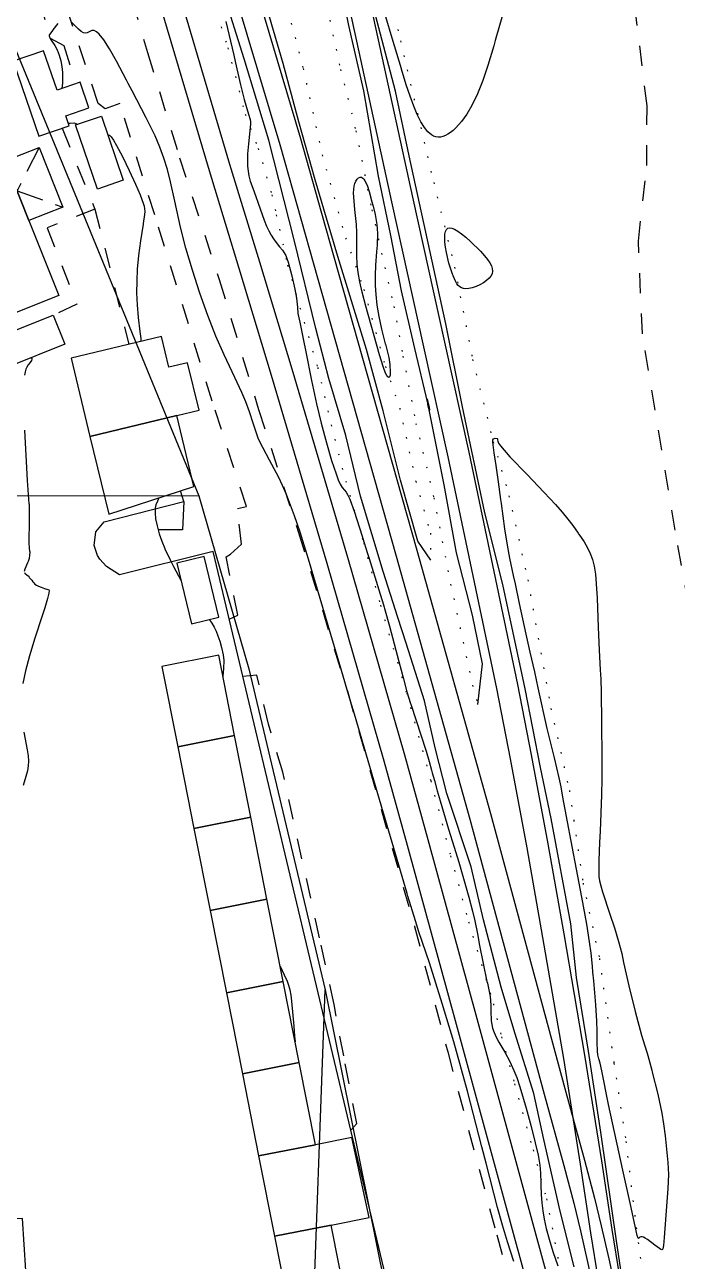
# Model space of a CAD drawing. Header units: metres. Extents: x 1233805 to 1234355, y 654698 to 655114.
# Drawn here: x 1234111.5 to 1234159.9, y 654782.1 to 654873.7 of the extents above; entities that cross this region are included whole.
import ezdxf

# ---------------------------------------------------------------- set-up
doc = ezdxf.new("R2010")
doc.units = ezdxf.units.M
for name, pattern in [('ИИDash_15_15', [3, 1.5, -1.5]), ('ИИDash_20_10', [3, 2, -1]), ('ИИDot', [1, 0, -1])]:
    doc.linetypes.add(name, pattern=pattern)
for name, color, linetype, lineweight in [('ИИ_ГОРИЗОНТАЛИ_ОСН', 32, 'Continuous', 25), ('ИИ_ГОРИЗОНТАЛИ_УТОЛЩ', 32, 'Continuous', 30), ('ИИ_ДОРОГИ_АД', 7, 'Continuous', 25), ('ИИ_ДОРОГИ_ЖД', 7, 'Continuous', 25), ('ИИ_ЛЭП_НН', 250, 'Continuous', 25), ('ИИ_ОТКОС', 7, 'Continuous', 25), ('ИИ_ОТМЕТКИ', 7, 'Continuous', 25), ('ИИ_СТРОЕНИЕ', 7, 'Continuous', 25)]:
    doc.layers.add(name, color=color, linetype=linetype, lineweight=lineweight)

msp = doc.modelspace()

# ---------------------------------------------------------------- linework, layer by layer
at = {"layer": 'ИИ_ГОРИЗОНТАЛИ_ОСН'}
for points, elevation in [([(1234147.15172647, 654875.08869909), (1234146.73509127, 654873.646409), (1234146.41406837, 654872.55453007), (1234146.30026383, 654872.15643185), (1234145.86715012, 654870.68694155), (1234145.4927517, 654869.57745758), (1234145.09895021, 654868.59626653), (1234144.68169868, 654867.74020089), (1234144.30108172, 654867.09521661), (1234143.90178175, 654866.53277635), (1234143.49790758, 654866.0726296), (1234143.29731257, 654865.88442846), (1234143.09899183, 654865.72548616), (1234142.90558082, 654865.59754079), (1234142.71595517, 654865.49946919), (1234142.53073212, 654865.43158899), (1234142.35040565, 654865.39407925), (1234142.17550329, 654865.38702683), (1234142.00628999, 654865.4104186), (1234141.84308344, 654865.46420971), (1234141.68613993, 654865.54831454), (1234141.42102065, 654865.77073401), (1234141.1564371, 654866.09551529), (1234140.89177379, 654866.52337862), (1234140.62576369, 654867.05635386), (1234140.36350242, 654867.68026281), (1234140.0939734, 654868.41752135), (1234139.81542495, 654869.26942513), (1234139.47036656, 654870.41190779), (1234139.45893632, 654870.45047244), (1234138.77723989, 654872.7282852), (1234138.28864804, 654874.29585856)], 5.5), ([(1234113.97800141, 654873.81441891), (1234113.61848393, 654873.3289767), (1234113.60829521, 654873.31413859), (1234113.37117324, 654872.97946062), (1234113.36258161, 654872.96886991), (1234113.3374063, 654872.93026746), (1234113.33593233, 654872.88543627), (1234113.37631785, 654872.75260167), (1234113.46859759, 654872.59741138), (1234113.53869766, 654872.50382858), (1234113.76257903, 654872.18231568), (1234113.93615511, 654871.84456022), (1234114.07682653, 654871.46751786), (1234114.19146993, 654871.04662327), (1234114.27236541, 654870.61060899), (1234114.31692388, 654870.17434177), (1234114.32701654, 654869.80598312), (1234114.31557545, 654869.39790441), (1234114.276950198, 654868.9816150083)], 5.5), ([(1234147.77705874, 654782.10063778), (1234147.30793612, 654783.56845159), (1234146.93427886, 654784.81517094), (1234146.57095432, 654786.10942897), (1234145.72566641, 654789.38589112), (1234145.41919701, 654790.60297351), (1234144.34261527, 654794.7286867), (1234143.32948404, 654798.38137206), (1234142.47851832, 654801.23038304), (1234141.5220923, 654804.22561546), (1234140.75581772, 654806.53635047), (1234140.49064197, 654807.3323262), (1234139.92613839, 654809.18237397), (1234139.87498016, 654809.35662917), (1234138.14444424, 654815.24076537), (1234138.12422816, 654815.30947556), (1234135.96333326, 654822.65682253), (1234135.68366717, 654823.60970691), (1234134.89144179, 654826.2966417), (1234132.56047487, 654834.12834418), (1234131.94310358, 654836.1395314), (1234131.53692217, 654837.32781257), (1234130.93236868, 654838.91623696), (1234130.64695356, 654839.58061096), (1234130.36252669, 654840.1831604), (1234129.66993655, 654841.47277209), (1234129.16980106, 654842.39030509), (1234128.86712667, 654843.02443774), (1234128.67635333, 654843.5242151), (1234128.46462956, 654844.19910711), (1234128.1961697, 654845.04883459), (1234127.92304615, 654845.77077909), (1234127.6100704, 654846.48334249), (1234127.09254765, 654847.58144666), (1234126.30169526, 654849.26894408), (1234125.70534935, 654850.63688789), (1234125.10144485, 654852.16675123), (1234124.50825487, 654853.82391367), (1234123.95648047, 654855.52279977), (1234123.48235447, 654857.15216111), (1234123.0822103, 654858.73049161), (1234122.65720509, 654860.64689802), (1234122.3422671, 654862.07183208), (1234122.10206197, 654862.99963978), (1234121.84188334, 654863.83974461), (1234121.5437649, 654864.6502621), (1234121.18703171, 654865.48731594), (1234120.53979395, 654866.8239737), (1234119.4917722, 654868.82258356), (1234119.20716182, 654869.35829031), (1234119.07604298, 654869.60563698), (1234118.32779646, 654871.00247484), (1234117.8071884, 654871.92201946), (1234117.38422116, 654872.5939144), (1234117.05512453, 654873.02007354), (1234116.85706508, 654873.19595003), (1234116.67487427, 654873.27813658), (1234116.5900481, 654873.28548763), (1234116.50452754, 654873.2721028), (1234116.30342189, 654873.17630501), (1234116.15407554, 654873.09911867), (1234116.03844439, 654873.07688718), (1234115.8928686, 654873.11155682), (1234115.72024693, 654873.21376711), (1234115.51913822, 654873.3822695), (1234115.24197013, 654873.65695102), (1234115.01114844, 654873.88673327)], 5.5), ([(1234126.42676884, 654873.95875086), (1234127.01880756, 654871.44665918), (1234127.12163813, 654870.99664393), (1234127.52296937, 654869.26153327), (1234127.79039184, 654868.18307381), (1234128.11214071, 654867.09066409), (1234128.22870154, 654866.70089886), (1234128.25924127, 654866.5315517), (1234128.26729206, 654866.36486576), (1234128.21779601, 654865.85302893), (1234128.21702695, 654865.84695534), (1234128.10694766, 654864.89377303), (1234128.05025282, 654864.14353355), (1234128.03860046, 654863.6776346), (1234128.04995177, 654863.24832659), (1234128.08419999, 654862.8594768), (1234128.14109599, 654862.51384778), (1234128.24435103, 654862.12971759), (1234128.43640987, 654861.59776724), (1234128.65739308, 654860.99851682), (1234128.83243876, 654860.49250531), (1234129.27732543, 654859.2468311), (1234129.45883997, 654858.80153064), (1234129.62813627, 654858.43609836), (1234129.79066782, 654858.13612461), (1234129.96979833, 654857.85243436), (1234130.16609573, 654857.58255714), (1234130.41926624, 654857.27195194), (1234130.62852567, 654857.01412059), (1234130.76266809, 654856.81723948), (1234130.87404312, 654856.61305582), (1234130.96605624, 654856.39653075), (1234131.05400509, 654856.13178695), (1234131.32434693, 654855.11432297), (1234131.55812248, 654854.12666381), (1234131.68585169, 654853.44831284), (1234131.74195314, 654852.79267321), (1234131.77888197, 654852.32664794), (1234131.90978948, 654851.69269333), (1234132.17754448, 654850.45010619), (1234132.36339219, 654849.48098811), (1234132.77702904, 654847.36131057), (1234133.15350439, 654845.63559908), (1234133.50378381, 654844.20367207), (1234133.8913616, 654842.75424114), (1234134.27387902, 654841.44573557), (1234134.60278361, 654840.44471825), (1234134.76906472, 654840.01200577), (1234134.92206579, 654839.67885277), (1234135.06422768, 654839.43713073), (1234135.22789998, 654839.23189485), (1234135.34845645, 654839.08462395), (1234135.4773642, 654838.8709326), (1234135.61763727, 654838.57368623), (1234135.95120647, 654837.68607525), (1234136.5429595, 654835.83442734), (1234136.59403325, 654835.66770374), (1234136.91951409, 654834.62138041), (1234137.06221415, 654834.16854763), (1234137.78491382, 654831.86282083), (1234138.11681557, 654830.75761182), (1234138.1693915, 654830.57804612), (1234138.19719272, 654830.48558881), (1234138.56215475, 654829.17852331), (1234139.25773115, 654826.55174509), (1234139.59931894, 654825.25795127), (1234139.86040009, 654824.30370625), (1234140.13459411, 654823.44574691), (1234140.15661875, 654823.37882494), (1234141.27497429, 654819.91520917), (1234141.50478307, 654819.14449028), (1234141.67565815, 654818.50565364), (1234141.72465588, 654818.31510036), (1234141.89466929, 654817.72461358), (1234142.1140988, 654816.97857681), (1234142.33007794, 654816.22665709), (1234142.94136979, 654814.12623801), (1234143.35210986, 654812.80816466), (1234143.70147988, 654811.69035889), (1234144.44156112, 654809.10691057), (1234144.72239775, 654808.06271318), (1234144.89596463, 654807.33270254), (1234145.08412395, 654806.36911939), (1234145.24723767, 654805.50832291), (1234145.79610277, 654802.85922437), (1234145.82713165, 654802.7157144), (1234146.02156526, 654801.74741924), (1234146.0666351, 654801.41431015), (1234146.08901825, 654801.10336971), (1234146.09285149, 654800.67616069), (1234146.11425238, 654799.94509714), (1234146.15351355, 654799.65728769), (1234146.21503433, 654799.39072756), (1234146.32204539, 654799.07846098), (1234146.47579098, 654798.73424861), (1234146.67647928, 654798.35469401), (1234146.97071499, 654797.85169486), (1234147.10825129, 654797.62030567), (1234147.49768811, 654796.91285068), (1234147.79867181, 654796.26142509), (1234147.99906608, 654795.7362379), (1234148.22334509, 654795.05642354), (1234148.69313684, 654793.47828172), (1234149.06829979, 654792.10172091), (1234149.37281052, 654790.91325935), (1234149.58134982, 654789.99281913), (1234149.71132011, 654789.25143819), (1234149.77535554, 654788.64490349), (1234149.79774685, 654787.9157423), (1234149.79856785, 654787.77933834), (1234149.81166116, 654787.07034282), (1234149.85191003, 654786.46293161), (1234149.92607689, 654785.85409731), (1234150.0353256, 654785.24368877), (1234150.19531545, 654784.55917961), (1234150.41476474, 654783.76236494), (1234150.6899782, 654782.86458178), (1234151.04391828, 654781.79115936)], 5.5), ([(1234114.7554487472, 654866.4203480267), (1234114.8297887, 654866.42170732), (1234114.90561861, 654866.42832683), (1234115.2015022, 654866.43916976), (1234115.32664344, 654866.39129716), (1234115.37411878, 654866.36620049), (1234115.41621691, 654866.35809768), (1234115.4636701813, 654866.347349062)], 5.5), ([(1234117.6923819093, 654865.5408288509), (1234117.74478966, 654865.54336485), (1234117.79986923, 654865.52664979), (1234117.92688979, 654865.4145447), (1234118.10271158, 654865.16443311), (1234118.3398604, 654864.75482564), (1234118.76276546, 654863.94578941), (1234119.26851152, 654862.91857424), (1234119.73958975, 654861.91244194), (1234120.09353418, 654861.10362177), (1234120.31591515, 654860.50480627), (1234120.37542996, 654860.27725724), (1234120.4086585, 654860.06896107), (1234120.41856468, 654859.87034324), (1234120.40793652, 654859.65283572), (1234120.31224106, 654858.9932682), (1234120.3052329, 654858.95118126), (1234120.10996085, 654857.70659307), (1234119.96924254, 654856.61904248), (1234119.87407626, 654855.61940029), (1234119.82592821, 654854.71713532), (1234119.82224086, 654853.86218841), (1234119.85912206, 654852.96050461), (1234119.93535533, 654852.02368539), (1234120.05695981, 654850.97908436), (1234120.12180617, 654850.4715231), (1234120.14325708, 654850.30362395), (1234120.14569694, 654850.28452684), (1234120.14910991, 654850.25781309)], 5.5), ([(1234111.9736046346, 654849.0414481143), (1234112.04129528, 654849.01645749), (1234112.06344553, 654848.94950306), (1234112.01996174, 654848.84743953), (1234111.89498243, 654848.67285635), (1234111.77538824, 654848.51051149), (1234111.68077986, 654848.35567776), (1234111.61151293, 654848.19392847), (1234111.55638755, 654847.99890144), (1234111.51351069, 654847.76214573)], 5), ([(1234111.52158883, 654843.67533719), (1234111.71932619, 654839.94636912), (1234111.84199809, 654838.2312361), (1234111.84418376, 654838.2150604), (1234111.85689347, 654837.45839642), (1234111.85169314, 654837.01185226), (1234111.84282505, 654835.34056441), (1234111.85872609, 654834.93828168), (1234111.89128542, 654834.71352994), (1234111.89694786, 654834.6895733), (1234111.89548025, 654834.55400698), (1234111.88944196, 654834.48869766), (1234111.88527246, 654834.42275361), (1234111.85726417, 654834.17978736), (1234111.7706976, 654833.96770964), (1234111.72199893, 654833.86703097), (1234111.52813092, 654833.38639731), (1234111.49312265, 654833.21229578)], 5), ([(1234121.479213358, 654838.6693940408), (1234121.47869057, 654838.6676143), (1234121.37636126, 654838.43134775), (1234121.25752987, 654838.1484491), (1234121.20025781, 654837.90663857), (1234121.18766973, 654837.55879261), (1234121.23298974, 654837.11956981), (1234121.33594387, 654836.5947576), (1234121.4911012, 654836.01235899), (1234121.68002014, 654835.45335757), (1234121.91336656, 654834.9258135), (1234121.9228101, 654834.90597704), (1234122.31541609, 654834.07038767), (1234122.35263028, 654833.98948355), (1234122.54924283, 654833.58761164), (1234123.100030109, 654832.567932747)], 5.5), ([(1234111.5040627, 654833.15141215), (1234111.53505282, 654833.09602049), (1234111.70275063, 654832.948939), (1234111.77676419, 654832.89145048), (1234111.84737882, 654832.80783004), (1234111.88481446, 654832.75571936), (1234111.95563574, 654832.68337155), (1234112.06552318, 654832.56741484), (1234112.1342557, 654832.46058449), (1234112.19321887, 654832.3676905), (1234112.27666603, 654832.28283798), (1234112.39548071, 654832.19896578), (1234112.5450017, 654832.11999233), (1234112.73427739, 654832.045136), (1234112.99182527, 654831.96048285), (1234113.24737656, 654831.87591433), (1234113.30467854, 654831.84707562), (1234113.33195332, 654831.80372899), (1234113.32583803, 654831.61792657), (1234113.22594328, 654831.22023083), (1234113.00561263, 654830.5139627), (1234112.81300361, 654829.92712108), (1234112.27546314, 654828.26743821), (1234111.88614419, 654826.97345639), (1234111.58857467, 654825.85776403), (1234111.38675537, 654824.93033584)], 5), ([(1234125.2088595019, 654829.6669660961), (1234125.23333787, 654829.6369512), (1234125.40256337, 654829.38663557), (1234125.56092965, 654829.10477349), (1234125.70842408, 654828.79163187), (1234125.84876068, 654828.43934057), (1234125.98186355, 654828.04502389), (1234126.10811483, 654827.58587312), (1234126.23515756, 654827.04074638), (1234126.28434269, 654826.6289542), (1234126.25836197, 654826.04083454), (1234126.2205834757, 654825.4312347693)], 5.5), ([(1234111.46478004, 654821.30672231), (1234111.71549826, 654820.00856424), (1234111.77469051, 654819.55533292), (1234111.79800903, 654819.17720722), (1234111.78370141, 654818.81800417), (1234111.72515741, 654818.45697856), (1234111.61571282, 654818.03934178), (1234111.40514581, 654817.37326337)], 5), ([(1234130.459980496, 654803.9791037263), (1234130.75403598, 654803.34971964), (1234130.97696214, 654802.86783418), (1234131.08341844, 654802.56721114), (1234131.17035949, 654802.23618386), (1234131.24426822, 654801.84985619), (1234131.30805955, 654801.39236232), (1234131.47054862, 654799.54849481), (1234131.52841215, 654798.80486106), (1234131.5657190525, 654798.3838626279)], 5.5), ([(1234132.409631674, 654790.6315029626), (1234132.409631674, 654790.6315029624)], 5.5)]:
    msp.add_lwpolyline(points, dxfattribs=dict(at, elevation=elevation))
at = {"layer": 'ИИ_ГОРИЗОНТАЛИ_ОСН', "elevation": 5.5}
for points in [[(1234137.83217152, 654849.25630226), (1234136.81202335, 654852.8625108), (1234136.54114662, 654853.89222751), (1234136.36413368, 654854.66620515), (1234136.24340555, 654855.34936161), (1234136.17263, 654855.98327882), (1234136.14388592, 654856.6229288), (1234136.14365755, 654857.50504262), (1234136.14451763, 654858.32533986), (1234136.12233162, 654858.92226586), (1234136.00858649, 654860.0243394), (1234135.91276211, 654860.93795446), (1234135.90230077, 654861.25343034), (1234135.91432525, 654861.51965122), (1234135.94823455, 654861.74766507), (1234136.00422824, 654861.95521096), (1234136.08020521, 654862.13437315), (1234136.17238111, 654862.27612), (1234136.27592384, 654862.37288113), (1234136.38488154, 654862.41892205), (1234136.49345411, 654862.41186641), (1234136.59708142, 654862.35206668), (1234136.67270315, 654862.27062342), (1234136.74870379, 654862.15560048), (1234136.90238541, 654861.82391853), (1234137.05743145, 654861.3623509), (1234137.23609312, 654860.70437128), (1234137.24306791, 654860.67726651), (1234137.3479256, 654860.27207731), (1234137.50009208, 654859.66463342), (1234137.62908053, 654858.9141175), (1234137.66212849, 654858.58794406), (1234137.6749833, 654858.25161038), (1234137.64565445, 654857.37760354), (1234137.6102239, 654856.89039448), (1234137.54338525, 654855.91129414), (1234137.51399057, 654855.12936298), (1234137.51662964, 654854.40200239), (1234137.55245256, 654853.72926418), (1234137.64095696, 654852.94519539), (1234137.78521798, 654852.09112689), (1234137.98280226, 654851.17445748), (1234138.25895809, 654850.07850951), (1234138.26713246, 654850.04732873), (1234138.5128336, 654849.07102044), (1234138.60116546, 654848.53943759), (1234138.62417032, 654847.96124907), (1234138.60689752, 654847.75047052), (1234138.57209636, 654847.62525402), (1234138.52147326, 654847.58724584), (1234138.45208235, 654847.62404189), (1234138.36580115, 654847.73518693), (1234138.2697186, 654847.91172064), (1234138.11179153, 654848.32297486), (1234137.83217152, 654849.25630226)], [(1234142.79160633, 654856.83037321), (1234142.72190835, 654857.24310801), (1234142.67983704, 654857.61104238), (1234142.66614597, 654857.92746412), (1234142.68089992, 654858.18993011), (1234142.72378744, 654858.39609616), (1234142.79463555, 654858.54625353), (1234142.89321053, 654858.63991687), (1234143.0192866, 654858.67688233), (1234143.18434101, 654858.65574489), (1234143.3897814, 654858.5746928), (1234143.63448231, 654858.43415117), (1234143.91628907, 654858.23534741), (1234144.23646438, 654857.97672829), (1234144.58513594, 654857.66569101), (1234145.31977383, 654856.9304846), (1234145.6157941, 654856.60026883), (1234145.83947967, 654856.32108319), (1234146.00559127, 654856.07442867), (1234146.1194176, 654855.85219365), (1234146.18464395, 654855.64577617), (1234146.20094544, 654855.45364618), (1234146.16860908, 654855.2722598), (1234146.08712722, 654855.09889407), (1234145.95448741, 654854.92891914), (1234145.77046641, 654854.7599553), (1234145.54119938, 654854.59772209), (1234145.27795156, 654854.45025418), (1234144.99289489, 654854.32487052), (1234144.7075349, 654854.23152744), (1234144.44092117, 654854.17640399), (1234144.20798373, 654854.16256077), (1234144.05087002, 654854.18117172), (1234143.90966381, 654854.22587521), (1234143.78335491, 654854.29697096), (1234143.67043745, 654854.39529369), (1234143.57248264, 654854.51741404), (1234143.48239478, 654854.66996888), (1234143.29596615, 654855.12233105), (1234143.28675391, 654855.14750425), (1234143.2509864, 654855.24490056), (1234142.97557606, 654856.05861076), (1234142.79160633, 654856.83037321)], [(1234146.33963255, 654842.00427734), (1234146.22779655, 654842.78998748), (1234146.22406305, 654842.81519042), (1234146.21966086, 654842.96428215), (1234146.26834205, 654843.05137098), (1234146.3996193, 654843.09048977), (1234146.55342848, 654843.06735904), (1234146.58293892, 654843.03592817), (1234146.58614249, 654842.97492189), (1234146.58871288, 654842.8742593), (1234146.64373202, 654842.73056635), (1234146.7978678, 654842.51211023), (1234147.49875025, 654841.71978975), (1234148.74647725, 654840.41382037), (1234150.04097113, 654839.06231516), (1234150.87037257, 654838.17175721), (1234151.37671357, 654837.59954539), (1234151.80200056, 654837.08616452), (1234152.16099754, 654836.61554042), (1234152.5529086, 654836.05762718), (1234152.58508383, 654836.01082332), (1234152.6121878, 654835.97142072), (1234152.99116219, 654835.4054145), (1234153.25076946, 654834.96503601), (1234153.45724512, 654834.53795092), (1234153.61248923, 654834.11591637), (1234153.73878042, 654833.61102379), (1234153.83133222, 654833.01398378), (1234153.89716711, 654832.29097805), (1234153.95502375, 654831.23757412), (1234154.04945044, 654829.09703614), (1234154.12375557, 654827.40055055), (1234154.19756597, 654825.92142054), (1234154.23185289, 654825.23967841), (1234154.25281376, 654824.27584147), (1234154.25379859, 654824.13618878), (1234154.27462083, 654822.18896245), (1234154.31133173, 654819.27222901), (1234154.31142945, 654819.26463214), (1234154.320885, 654817.86924966), (1234154.29737839, 654816.67321891), (1234154.17807964, 654813.98521152), (1234154.13747408, 654813.15181773), (1234154.0837826, 654811.81934454), (1234154.07891431, 654811.00321564), (1234154.09951565, 654810.63532051), (1234154.14547314, 654810.30771414), (1234154.22784366, 654809.94186606), (1234154.35976625, 654809.48133491), (1234154.90213572, 654807.84318531), (1234155.24726516, 654806.81837942), (1234155.55715396, 654805.81569155), (1234155.78223574, 654804.92450602), (1234155.92622915, 654804.26012155), (1234156.31274749, 654802.52587222), (1234156.78042353, 654800.63763544), (1234157.247333, 654798.8818678), (1234157.4620172, 654798.14788974), (1234157.66118458, 654797.54033531), (1234157.71815378, 654797.37251013), (1234157.8701916, 654796.82645124), (1234158.01333117, 654796.27845288), (1234158.05379221, 654796.12644354), (1234158.46021659, 654794.51158964), (1234158.7466002, 654793.10662886), (1234158.87485274, 654792.30787977), (1234158.99453099, 654791.41973509), (1234159.19779588, 654789.45677975), (1234159.24680067, 654788.55928613), (1234159.19484951, 654787.51999683), (1234158.9434824, 654783.88879662), (1234158.89405079, 654783.29195973), (1234158.84138336, 654783.04760224), (1234158.80263291, 654782.99498762), (1234158.75040263, 654782.98191677), (1234158.67900711, 654783.00628173), (1234158.57328847, 654783.07316156), (1234158.23690156, 654783.33146732), (1234157.70801241, 654783.73182044), (1234157.52796196, 654783.84602705), (1234157.38793316, 654783.91387877), (1234157.28951339, 654783.93903727), (1234157.20342145, 654783.9363331), (1234157.13000841, 654783.90649697), (1234157.06070083, 654783.84596058), (1234157.02114057, 654783.81357909), (1234156.99470203, 654783.83089475), (1234156.93151809, 654784.03699478), (1234156.7792161, 654784.73491653), (1234156.43305667, 654786.33730547), (1234155.86788451, 654788.88359553), (1234154.79648973, 654793.75087897), (1234154.29948737, 654796.23667145), (1234154.18611471, 654796.81078713), (1234154.09742001, 654797.13068185), (1234154.02146555, 654797.41543524), (1234153.98695986, 654797.69738325), (1234153.97557056, 654798.33424095), (1234153.96693584, 654799.16648553), (1234153.93934143, 654799.91534931), (1234153.85850234, 654801.12454194), (1234153.70621917, 654802.89989598), (1234153.64971539, 654803.53538634), (1234153.6104853, 654803.99663301), (1234153.52070302, 654804.95693054), (1234153.40568324, 654805.79987721), (1234153.18773054, 654807.09359273), (1234152.82373537, 654809.09376949), (1234152.33460792, 654811.67616198), (1234152.20724774, 654812.32639028), (1234151.58150153, 654815.59210333), (1234151.42666388, 654816.49519203), (1234151.29149389, 654817.27065437), (1234151.15348945, 654817.92757448), (1234150.78970411, 654819.4150726), (1234150.25991535, 654821.58071663), (1234149.59401036, 654824.59969157), (1234149.34021176, 654825.776692), (1234149.00478476, 654827.25042359), (1234148.70349064, 654828.56936206), (1234148.2144209, 654830.84973182), (1234147.90639845, 654832.29703232), (1234147.7710418, 654832.92176117), (1234147.49878032, 654834.20256077), (1234147.31890461, 654835.15813089), (1234147.12667849, 654836.37069316), (1234146.86353114, 654838.2408662), (1234146.82050374, 654838.55347089), (1234146.63948349, 654839.86060276), (1234146.47019051, 654841.07387341), (1234146.33963255, 654842.00427734)]]:
    msp.add_lwpolyline(points, close=True, dxfattribs=at)
at = {"layer": 'ИИ_ГОРИЗОНТАЛИ_УТОЛЩ', "elevation": 6}
msp.add_lwpolyline([(1234141.35885821, 654845.80987964), (1234141.38635161, 654845.65386606), (1234141.39348083, 654845.61621541), (1234141.39690196, 654845.59794611), (1234141.44521075, 654845.37368999), (1234141.52463275, 654845.16840327), (1234141.54134182, 654845.16859551), (1234141.54994362, 654845.20308344), (1234141.53870654, 654845.35065234), (1234141.41193395, 654845.88591538), (1234141.36515389, 654846.01072228), (1234141.34932945, 654846.02927452), (1234141.34060245, 654846.01561873), (1234141.34033319, 654845.96327311), (1234141.34782121, 654845.88842387), (1234141.35885821, 654845.80987964)], close=True, dxfattribs=at)
at = {"layer": 'ИИ_ДОРОГИ_АД', "linetype": 'ИИDash_15_15'}
for points in [[(1234186.49858832, 654772.42961771), (1234185.08731208, 654775.83691065), (1234182.65278269, 654779.99312191), (1234178.60669364, 654786.16160271), (1234174.41067945, 654792.01648381), (1234171.24872354, 654796.88945326), (1234169.62662746, 654799.6276962), (1234166.92715419, 654805.76668417), (1234165.40619354, 654809.47528556), (1234163.96930935, 654814.62894691), (1234161.81505235, 654824.8067451), (1234159.73509893, 654836.27695013), (1234157.31441333, 654850.82090676), (1234157.02214758, 654857.68373304), (1234157.63547546, 654863.28792509), (1234157.66934477, 654867.69255727), (1234155.67826029, 654883.80960681), (1234154.89837792, 654887.39494289), (1234153.73048366, 654892.27817939), (1234151.98676145, 654901.67355275), (1234147.0637508, 654917.77218067), (1234146.61618855, 654918.41649921), (1234145.97129013, 654918.76298241)], [(1234118.62912146, 654878.40049469), (1234120.63826601, 654871.64339111), (1234123.01213688, 654863.84293664), (1234125.93839688, 654854.8424414), (1234128.86198206, 654845.21349244), (1234131.8215149, 654836.09821612), (1234135.47110294, 654824.2711058), (1234140.42743113, 654806.92237682), (1234142.88539654, 654797.6377711), (1234146.51598581, 654784.08094178), (1234150.04098193, 654771.44122422)], [(1234126.6885697, 654829.67617469), (1234127.32905659, 654829.97172857), (1234126.46126293, 654834.29038623), (1234126.77716742, 654834.51190101), (1234127.58578992, 654835.24153775), (1234127.28968414, 654837.8792957), (1234127.9634404, 654838.03781352), (1234125.42625513, 654845.82674307), (1234121.16223583, 654859.63076984), (1234118.57754981, 654867.88149636), (1234117.4841708, 654867.48394231), (1234116.96730436, 654867.88149636), (1234114.13976295, 654876.43929642)], [(1234084.72999968, 654854.93258804), (1234081.47179288, 654862.91936974), (1234098.90148677, 654869.6908225), (1234098.47184247, 654870.78046312), (1234106.47201138, 654873.65923397), (1234106.9158055, 654873.53000105), (1234112.21688521, 654875.39775894), (1234112.62600478, 654875.55398876), (1234113.4169443, 654872.7103072), (1234114.42668091, 654872.17186271), (1234115.31625551, 654869.33754594)], [(1234114.29455333, 654866.04261092), (1234116.72425044, 654860.06351617), (1234113.18754734, 654858.66549553), (1234115.38084325, 654853.01854974), (1234113.6310174, 654852.20108764)], [(1234116.72425044, 654860.06351617), (1234119.24935702, 654850.04039029)], [(1234135.70082381, 654791.83020655), (1234136.13680971, 654792.33102422), (1234135.17194736, 654797.33796711), (1234134.45776873, 654801.15623811), (1234133.37868879, 654806.08794578), (1234130.65544061, 654818.36606616), (1234129.58785993, 654821.90822948), (1234128.73319042, 654825.54927974), (1234127.69662063, 654825.44297587)]]:
    msp.add_lwpolyline(points, dxfattribs=at)
at = {"layer": 'ИИ_ДОРОГИ_АД'}
msp.add_lwpolyline([(1234130.59775472, 654776.77874184), (1234139.17598084, 654777.25306061), (1234135.70082381, 654791.83020655), (1234125.49245918, 654834.69910901), (1234118.55865112, 654832.97960003), (1234117.58096408, 654833.58015301), (1234117.08997059, 654834.1356517), (1234116.91799787, 654834.40813988), (1234116.67250113, 654835.14450224), (1234116.78879959, 654836.16510122), (1234117.40899136, 654836.90148586), (1234123.31923799, 654838.38994948), (1234123.06651492, 654839.18698472)], dxfattribs=at)
at = {"layer": 'ИИ_ДОРОГИ_ЖД'}
for points in [[(1234091.50114412, 655090.91774815), (1234094.51976087, 655076.03521054), (1234105.72596004, 655021.77755198), (1234109.90498769, 655001.85128911), (1234114.88396946, 654978.35552889), (1234120.3931389, 654952.52349142), (1234127.02463986, 654921.77195936), (1234131.72643088, 654900.11031871), (1234135.52345826, 654882.61867208), (1234137.55931369, 654873.39390173), (1234140.27562785, 654860.94579485), (1234142.6448711, 654850.19472602), (1234144.45160808, 654842.04624535), (1234148.06518923, 654824.85380047), (1234149.07577013, 654819.62908841), (1234150.31407321, 654813.0388202), (1234151.48122983, 654806.37477147), (1234153.03085324, 654797.39575203), (1234154.27917615, 654789.56131821), (1234155.05185599, 654784.4896854), (1234155.6082437, 654780.97318171), (1234156.34195354, 654776.11975385), (1234157.71027011, 654767.33181723)], [(1234089.92343656, 655090.69751909), (1234092.96205356, 655075.71637525), (1234104.16931624, 655021.45356745), (1234108.3491839, 655001.52329929), (1234113.32872478, 654978.0249006), (1234118.83848697, 654952.19008379), (1234121.8506392, 654938.17583252), (1234125.47059453, 654921.43573877), (1234130.17261242, 654899.77305295), (1234133.97022865, 654882.27869367), (1234136.00626965, 654873.05308248), (1234138.72253183, 654860.60521383), (1234141.09234884, 654849.85154139), (1234142.8974101, 654841.71061835), (1234146.50655429, 654824.5392833), (1234147.51389895, 654819.33130268), (1234148.74960637, 654812.75484857), (1234149.91472849, 654806.10241609), (1234151.46227324, 654797.13544106), (1234152.70813066, 654789.31648055), (1234153.48068015, 654784.24570338), (1234154.03692459, 654780.73010523), (1234154.77034154, 654775.87861471), (1234156.14083607, 654767.07627057)], [(1234116.12371344, 654933.45603169), (1234124.73642882, 654892.50567516), (1234127.88615897, 654878.97843141), (1234131.97780977, 654865.27492424), (1234133.25479497, 654860.72798555), (1234134.7679446, 654855.38946162), (1234140.58682821, 654834.79309635), (1234146.06541054, 654815.30113391), (1234151.57359156, 654794.9294529), (1234153.03417517, 654789.62665805), (1234153.77633012, 654786.81148677), (1234154.27150717, 654784.74281906), (1234154.83274646, 654782.31977254), (1234155.40252349, 654779.66038387), (1234156.00634558, 654776.71216993), (1234156.74592602, 654772.85723056), (1234157.71027011, 654767.33181723), (1234158.41864464, 654762.64583841), (1234159.9886335, 654752.40923108), (1234160.56460966, 654748.79951906), (1234161.5568375, 654742.43604898), (1234162.70173146, 654735.12571273), (1234164.26590057, 654724.86595844)], [(1234114.5664622, 654933.1349273), (1234123.18398306, 654892.16172244), (1234126.3486551, 654878.57030728), (1234130.4505512, 654864.8324872), (1234131.72453513, 654860.29623508), (1234133.23820579, 654854.95587291), (1234139.05643013, 654834.36183904), (1234144.53258726, 654814.87850512), (1234150.03968354, 654794.51083594), (1234151.49893553, 654789.21287568), (1234152.23423574, 654786.42370604), (1234152.72383259, 654784.37835036), (1234153.2807863, 654781.97380605), (1234153.84630026, 654779.33431492), (1234154.44669107, 654776.40285448), (1234155.18189345, 654772.57073503), (1234156.14083607, 654767.07627057), (1234156.84676242, 654762.40648672), (1234158.41849597, 654752.15869537), (1234158.99402756, 654748.55176952), (1234159.98598545, 654742.19003307), (1234161.13038008, 654734.88288511), (1234162.69406281, 654724.62632112)], [(1234115.93614962, 654894.81731612), (1234117.11809873, 654890.46925149), (1234120.05399222, 654880.23302832), (1234125.19595756, 654862.92597178), (1234127.40144241, 654855.6830977), (1234129.80315243, 654847.76880479), (1234133.92852805, 654833.84326171), (1234138.15924354, 654819.19465219), (1234139.87332166, 654812.94761468), (1234143.52035103, 654799.69689675), (1234147.80186544, 654783.93829508), (1234150.35208341, 654774.65017592), (1234154.42949722, 654760.0205444), (1234157.01080109, 654750.71557065), (1234157.65559313, 654748.29167824), (1234158.35451438, 654745.60335137), (1234159.63329207, 654740.41944323), (1234160.56715987, 654736.0517547), (1234161.18538662, 654733.02421593), (1234161.90390332, 654729.24205986), (1234162.69406281, 654724.62632112), (1234164.60996643, 654712.62298329), (1234164.88211491, 654710.89160124)], [(1234117.47047172, 654895.23439608), (1234118.64952283, 654890.89699237), (1234121.58029264, 654880.67863336), (1234126.71857471, 654863.3839741), (1234128.92248765, 654856.14626222), (1234131.32616682, 654848.22548291), (1234135.45458417, 654834.28967222), (1234139.68975926, 654819.62562157), (1234141.40665003, 654813.36833324), (1234145.05404103, 654800.11630331), (1234149.33568428, 654784.3572274), (1234151.88452952, 654775.07410783), (1234155.96137938, 654760.44649974), (1234158.54736361, 654751.12431952), (1234159.19330857, 654748.69609308), (1234159.89585861, 654745.99380841), (1234161.18295972, 654740.77615882), (1234162.12354702, 654736.37704325), (1234162.7454167, 654733.33166457), (1234163.46866482, 654729.5246031), (1234164.26277613, 654724.88577967), (1234166.18038828, 654712.8717377), (1234166.47561639, 654710.99352533)]]:
    msp.add_lwpolyline(points, dxfattribs=at)
at = {"layer": 'ИИ_ЛЭП_НН', "elevation": -11.67}
for points in [[(1234104.32062341, 654887.73389279), (1234124.42455555, 654838.81492305), (1234128.14986056, 654826.00131558), (1234133.80895299, 654802.22579371), (1234139.47753826, 654774.05464083), (1234141.88781451, 654758.144257), (1234145.84863566, 654713.9838889)], [(1234093.37063655, 654773.56803649), (1234114.38248044, 654774.0341289), (1234132.77520661, 654774.54102859), (1234133.80895299, 654802.22579371)]]:
    msp.add_lwpolyline(points, dxfattribs=at)
at = {"layer": 'ИИ_ЛЭП_НН'}
msp.add_lwpolyline([(1233970.19204933, 654826.90936352), (1233995.19246534, 654827.9672122), (1234027.12310333, 654834.62915509), (1234060.29274514, 654840.33867042), (1234091.86320927, 654838.84628564), (1234124.42455555, 654838.81492305)], dxfattribs=at)
at = {"layer": 'ИИ_ОТКОС', "color": 33, "linetype": 'ИИDot'}
for points, elevation in [([(1234110.85789198, 654968.4359559), (1234112.36788507, 654963.14394992), (1234114.81807326, 654950.64098841), (1234115.85711666, 654944.01396221), (1234117.66905156, 654935.05796481), (1234119.39690859, 654927.69596737), (1234120.37999476, 654922.12502737), (1234122.46006989, 654912.93795786), (1234123.98994626, 654906.21002401), (1234125.03296632, 654901.10101522), (1234126.22113432, 654891.41104075), (1234127.71209627, 654886.39001547), (1234129.20788702, 654880.27505474), (1234131.00590363, 654874.89101758), (1234132.16708718, 654870.46194595), (1234133.57198293, 654864.08395783), (1234135.31489444, 654857.91403403), (1234136.67093414, 654854.10198318), (1234138.26898176, 654848.39399058), (1234139.32307964, 654845.31201118), (1234140.51408811, 654839.89502458), (1234141.60511209, 654836.0530068), (1234141.62300704, 654834.06403969)], 6.425997), ([(1234121.91612016, 654931.89900871), (1234123.06594184, 654927.04599715), (1234123.9010396, 654922.97603176), (1234124.89009075, 654917.70802774), (1234125.4820444, 654912.76802683), (1234126.76309573, 654907.19900415), (1234128.33415889, 654901.02503269), (1234129.37405443, 654895.5020256), (1234130.42019901, 654889.54904259), (1234131.60495845, 654885.35494872), (1234132.55623137, 654880.81098014), (1234133.66713863, 654876.19394051), (1234134.93910045, 654870.39895856), (1234136.082105, 654865.84597149), (1234137.25294615, 654860.01001578), (1234138.88507939, 654852.85402332), (1234139.5659397, 654849.15601729), (1234140.53113092, 654844.18903193), (1234141.853085, 654838.68200248), (1234143.1000507, 654832.28697154), (1234144.71798159, 654824.79701099), (1234145.12303241, 654823.35604128)], 5.862998), ([(1234127.11502978, 654929.14602657), (1234128.65513184, 654922.86496944), (1234129.65611296, 654916.5790125), (1234131.36721123, 654910.59599153), (1234132.22389655, 654905.18298159), (1234133.98413492, 654897.06797592), (1234135.00017053, 654892.27695759), (1234136.01819446, 654887.53997917), (1234137.32509405, 654881.96300318), (1234139.38017306, 654872.51297729), (1234141.8439955, 654862.02504418), (1234143.39716371, 654855.74704055), (1234144.73388822, 654848.91500353), (1234146.25410699, 654842.82503892), (1234147.42722051, 654838.82899673), (1234148.82189058, 654832.60602718), (1234150.53611336, 654823.05701095), (1234151.91004801, 654816.9879948), (1234152.91614197, 654810.13998014), (1234154.12902205, 654804.56094481), (1234155.20697988, 654796.80000356), (1234156.09292202, 654791.01098659), (1234156.85700807, 654784.62000332), (1234157.65290736, 654778.87096595)], 5.744994), ([(1234125.42693931, 654875.65304428), (1234126.57903336, 654871.99501785), (1234127.88110415, 654867.07894788), (1234128.82612805, 654864.55000771), (1234129.85608195, 654861.10799891), (1234130.16995373, 654859.64203308), (1234131.01499313, 654855.90802411), (1234132.23809889, 654851.67402166), (1234133.245045, 654848.32099054), (1234134.23409615, 654844.07001629), (1234135.32114348, 654839.9169672), (1234136.6609925, 654835.31895871), (1234137.8940399, 654830.71100857), (1234139.84203325, 654824.19596784), (1234141.63010821, 654817.71004191), (1234143.09209738, 654812.16104454), (1234144.43592306, 654807.26705922), (1234146.26717315, 654801.18597107), (1234146.86509178, 654798.74295507), (1234147.83596394, 654795.26700267), (1234149.20904645, 654790.38998915), (1234150.21087971, 654786.763989), (1234151.31099319, 654781.01303431)], 5.896542)]:
    msp.add_lwpolyline(points, dxfattribs=dict(at, elevation=elevation))
at = {"layer": 'ИИ_ОТКОС'}
for points, elevation in [([(1234141.62300704, 654834.06403969), (1234140.67503058, 654835.46499405), (1234139.39015587, 654839.9717588), (1234138.09997388, 654845.10898868), (1234136.864086, 654849.65302828), (1234134.73890785, 654856.5427356), (1234133.06086462, 654862.22556319), (1234131.8489547, 654866.51504386), (1234130.69117971, 654870.85101913), (1234129.26100379, 654875.76204726), (1234128.19611212, 654879.6110242), (1234126.87898684, 654885.22805079), (1234125.56100943, 654890.17501085), (1234123.92916024, 654897.45300144), (1234123.00253112, 654901.9409535), (1234121.99906184, 654907.48795082), (1234120.90406121, 654914.41400735), (1234119.67697879, 654921.18405115), (1234118.29906749, 654927.98200255), (1234115.51199973, 654941.28001121), (1234113.36006074, 654952.2709913), (1234110.28298114, 654965.06098216)], 5.825992), ([(1234156.22209971, 654778.20150759), (1234155.41204366, 654783.47659701), (1234154.24491325, 654791.68496388), (1234153.32119279, 654797.68701088), (1234152.43610279, 654803.15200139), (1234152.00207919, 654807.11899979), (1234150.55201999, 654814.91700917), (1234149.76719852, 654818.70697537), (1234148.63335435, 654824.53380942), (1234146.98194345, 654832.25928221), (1234145.647951, 654837.5539814), (1234143.98017272, 654845.40197003), (1234142.73708988, 654851.56251173), (1234141.2741975, 654858.34898078), (1234140.02609561, 654863.99398598), (1234139.01006001, 654868.7800335), (1234137.41830618, 654874.88094008), (1234136.05881968, 654881.20890603), (1234134.29516623, 654889.07198589), (1234132.6891653, 654896.68202726), (1234130.68095402, 654906.77896986), (1234128.54811505, 654916.04489701), (1234127.42918561, 654921.54997451), (1234126.00394091, 654927.91280181)], 5.57809899), ([(1234145.12303241, 654823.35604128), (1234145.4630365, 654826.38802844), (1234144.73388822, 654829.99201496), (1234143.53009764, 654834.58895828), (1234142.61489867, 654839.64300401), (1234141.41792521, 654845.67800555), (1234140.44904138, 654849.73902346), (1234139.4670914, 654854.00895784), (1234138.66494307, 654858.11300885), (1234137.7630943, 654862.50501236), (1234136.67332274, 654868.81527984), (1234135.54298407, 654873.66500033), (1234134.84508094, 654877.26302187)], 5.861995), ([(1234152.25885755, 654781.71299678), (1234151.20902037, 654785.85198555), (1234150.02198855, 654791.1389497), (1234149.27522936, 654794.55099156), (1234147.85499508, 654799.04702723), (1234146.85799061, 654802.43904378), (1234145.52893537, 654807.42101262), (1234144.63305158, 654811.34497792), (1234142.82907, 654816.77197717), (1234141.96386327, 654820.16598205), (1234141.17194063, 654823.62702198), (1234139.79402933, 654827.91101668), (1234139.19213404, 654829.8170421), (1234138.10707505, 654833.21197013), (1234136.42608575, 654838.78695779), (1234135.3370501, 654843.28001097), (1234134.08213109, 654847.52097257), (1234133.11012274, 654851.21997276), (1234131.49105566, 654857.77300476), (1234129.6350935, 654865.1609925), (1234127.79304963, 654871.19095221), (1234126.2501071, 654876.15303776)], 5.498841)]:
    msp.add_lwpolyline(points, dxfattribs=dict(at, elevation=elevation))
at = {"layer": 'ИИ_ОТМЕТКИ', "elevation": 5.602}
msp.add_lwpolyline([(1234123.319, 654838.39070005), (1234123.23211896, 654836.30417525), (1234121.38884603, 654836.30417525)], dxfattribs=at)
at = {"layer": 'ИИ_СТРОЕНИЕ'}
for points in [[(1234110.6642558, 654871.00682694), (1234112.56697173, 654865.45096598), (1234114.82285065, 654866.22353693), (1234114.57066891, 654866.95989841), (1234116.28262693, 654867.54619274), (1234115.63209828, 654869.44571263), (1234113.92014025, 654868.85941829), (1234112.92013472, 654871.77939789), (1234110.6642558, 654871.00682694)], [(1234082.49085437, 654862.4849893), (1234100.42800447, 654869.62578924), (1234100.95891745, 654868.29217594), (1234103.45796654, 654869.28705024), (1234107.23002633, 654870.78871155), (1234110.08351735, 654863.62095764), (1234111.84224503, 654859.20316656), (1234114.05264341, 654853.65081279), (1234107.78153453, 654851.15427718), (1234108.32108687, 654849.79896246), (1234090.38393677, 654842.65816251), (1234082.49085437, 654862.4849893)], [(1234117.21121127, 654866.94582953), (1234118.83613995, 654862.20109718), (1234116.91820617, 654861.54426232), (1234115.29327749, 654866.28899467), (1234117.21121127, 654866.94582953)], [(1234114.35605684, 654860.20391791), (1234111.84224503, 654859.20316656), (1234110.08351735, 654863.62095764), (1234112.59732917, 654864.621709), (1234114.35605684, 654860.20391791)], [(1234109.45234687, 654850.53755412), (1234113.6310174, 654852.20108764), (1234114.49005507, 654850.04324991), (1234110.31138453, 654848.37971639), (1234109.45234687, 654850.53755412)], [(1234122.79839402, 654844.77642893), (1234124.44718648, 654845.17470307), (1234123.60036931, 654848.68039324), (1234122.22110447, 654848.34722486), (1234121.67172457, 654850.6255254), (1234114.96568204, 654849.00564697), (1234116.36278154, 654843.22187424), (1234122.79839402, 654844.77642893)], [(1234116.36278154, 654843.22187424), (1234117.755742, 654837.45523655), (1234124.06954689, 654839.51405553), (1234122.79839402, 654844.77642893), (1234116.36278154, 654843.22187424)], [(1234122.79449495, 654833.83280036), (1234123.8784038, 654829.34558781), (1234125.92537844, 654829.84004486), (1234124.84146959, 654834.32725742), (1234122.79449495, 654833.83280036)], [(1234127.0832794, 654821.06583423), (1234125.90817987, 654827.01205465), (1234121.70218443, 654826.18086056), (1234122.87728397, 654820.23464014), (1234127.0832794, 654821.06583423)], [(1234122.87728397, 654820.23464014), (1234124.07328951, 654814.18263145), (1234128.27928494, 654815.01382554), (1234127.0832794, 654821.06583423), (1234122.87728397, 654820.23464014)], [(1234124.07328951, 654814.18263145), (1234125.27420586, 654808.10577317), (1234129.48020129, 654808.93696726), (1234128.27928494, 654815.01382554), (1234124.07328951, 654814.18263145)], [(1234125.27420586, 654808.10577317), (1234126.47649236, 654802.02198168), (1234130.68248779, 654802.85317577), (1234129.48020129, 654808.93696726), (1234125.27420586, 654808.10577317)], [(1234126.47649236, 654802.02198168), (1234127.66360436, 654796.01497595), (1234131.86959979, 654796.84617003), (1234130.68248779, 654802.85317577), (1234126.47649236, 654802.02198168)], [(1234127.66360436, 654796.01497595), (1234128.86589086, 654789.93118446), (1234133.07188629, 654790.76237855), (1234131.86959979, 654796.84617003), (1234127.66360436, 654796.01497595)], [(1234128.86589086, 654789.93118446), (1234130.04156345, 654783.98206428), (1234134.24746942, 654784.81371103), (1234137.06310575, 654785.37045548), (1234135.77318468, 654791.29621252), (1234133.07188629, 654790.76237855), (1234128.86589086, 654789.93118446)], [(1234109.7071151, 654785.19884477), (1234109.94509631, 654781.34671378), (1234111.60016761, 654781.4489626), (1234111.36218639, 654785.3010936), (1234109.7071151, 654785.19884477)], [(1234130.04156345, 654783.98206428), (1234131.20055729, 654778.11734166), (1234135.40655272, 654778.94853574), (1234134.24746942, 654784.81371103), (1234130.04156345, 654783.98206428)]]:
    msp.add_lwpolyline(points, close=True, dxfattribs=at)
at = {"layer": 'ИИ_СТРОЕНИЕ', "linetype": 'ИИDash_20_10'}
msp.add_lwpolyline([(1234112.59732917, 654864.621709), (1234110.96288119, 654861.4120621), (1234114.35605684, 654860.20391791)], dxfattribs=at)

doc.saveas('drawing.dxf')
